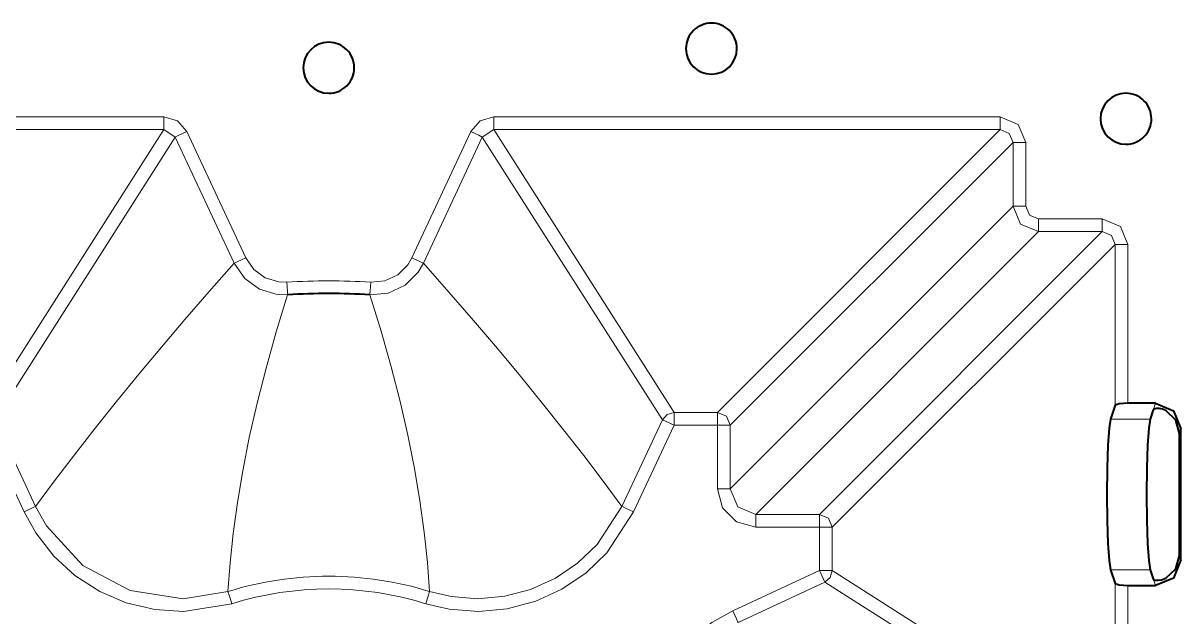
# Model space of a CAD drawing. Header units: millimetres. Extents: x 0 to 2941, y -405 to 1422.
# Drawn here: x 170.1 to 260.9, y 371.6 to 418.2 of the extents above; entities that cross this region are included whole.
import ezdxf

# ---------------------------------------------------------------- set-up
doc = ezdxf.new("R2010")
doc.units = ezdxf.units.MM
doc.layers.add('FINE', color=9, linetype='Continuous')
doc.layers.add('OUTLINE', color=7, linetype='Continuous')

msp = doc.modelspace()

# ---------------------------------------------------------------- linework, layer by layer
at = {"layer": 'FINE', "lineweight": 9}
for p, q in [((207.008, 410.835), (246.715, 410.835)), ((181.126, 409.837), (141.418, 409.837)), ((167, 387.665), (181.126, 409.837)), ((182.03, 409.26), (181.126, 409.837)), ((182.935, 409.682), (187.553, 399.779)), ((200.58, 399.779), (205.198, 409.682)), ((207.008, 409.837), (206.103, 409.26)), ((207.008, 409.837), (221.133, 387.665)), ((246.715, 409.837), (207.008, 409.837)), ((224.543, 387.665), (246.715, 409.837)), ((182.03, 409.26), (167.905, 387.089)), ((186.648, 399.357), (182.03, 409.26)), ((206.103, 409.26), (201.485, 399.357)), ((220.228, 387.089), (206.103, 409.26)), ((247.713, 408.838), (225.541, 386.667)), ((247.713, 403.834), (247.713, 408.838)), ((248.711, 408.838), (248.711, 403.834)), ((225.541, 381.662), (247.713, 403.834)), ((249.71, 402.835), (254.715, 402.835)), ((249.71, 401.837), (227.538, 379.665)), ((232.543, 379.665), (254.715, 401.837)), ((255.713, 400.839), (233.541, 378.667)), ((255.713, 388.215), (255.713, 400.839)), ((256.711, 400.839), (256.711, 388.381)), ((221.133, 387.665), (224.543, 387.665)), ((258.732, 387.897), (258.888, 388.381)), ((167.905, 387.089), (171.078, 380.284)), ((217.055, 380.284), (220.228, 387.089)), ((255.362, 387.14), (258.468, 387.14)), ((170.173, 379.863), (167, 386.667)), ((224.543, 381.662), (224.543, 386.667)), ((225.541, 386.667), (225.541, 381.662)), ((260.871, 386.371), (260.758, 386.018)), ((227.538, 379.665), (232.543, 379.665)), ((232.543, 375.257), (232.543, 378.667)), ((233.541, 378.667), (233.541, 375.257)), ((260.758, 376.444), (260.871, 376.091)), ((225.739, 372.084), (232.543, 375.257)), ((233.541, 375.257), (255.713, 361.132)), ((258.468, 375.322), (255.362, 375.322)), ((232.965, 374.352), (226.161, 371.179)), ((255.137, 360.227), (232.965, 374.352)), ((255.713, 361.132), (255.713, 374.247)), ((256.711, 374.08), (256.711, 361.132)), ((258.888, 374.08), (258.732, 374.565))]:
    msp.add_line(p, q, dxfattribs=at)
for points in [[(141.418, 410.835), (181.126, 410.835), (182.198, 410.523), (182.935, 409.682)], [(181.126, 409.837), (181.126, 410.149), (181.126, 410.835)], [(205.198, 409.682), (205.935, 410.523), (207.008, 410.835)], [(207.008, 409.837), (207.008, 410.149), (207.008, 410.835)], [(246.715, 409.837), (246.715, 410.149), (246.715, 410.835)], [(246.715, 410.835), (248.127, 410.251), (248.711, 408.838)], [(182.03, 409.26), (182.313, 409.392), (182.935, 409.682)], [(206.103, 409.26), (205.82, 409.392), (205.198, 409.682)], [(247.713, 408.838), (247.422, 409.546), (246.715, 409.837)], [(247.713, 408.838), (248.025, 408.838), (248.711, 408.838)], [(247.713, 403.834), (248.025, 403.834), (248.711, 403.834)], [(249.71, 401.837), (248.299, 402.423), (247.713, 403.834)], [(248.711, 403.834), (249.004, 403.128), (249.71, 402.835)], [(249.71, 401.837), (249.71, 402.149), (249.71, 402.835)], [(254.715, 401.837), (254.715, 402.149), (254.715, 402.835)], [(254.715, 402.835), (256.127, 402.251), (256.711, 400.839)], [(255.713, 400.839), (255.422, 401.546), (254.715, 401.837), (249.71, 401.837)], [(255.713, 400.839), (256.025, 400.839), (256.711, 400.839)], [(186.648, 399.357), (186.732, 399.396), (186.931, 399.489), (187.218, 399.623), (187.553, 399.779)], [(187.553, 399.779), (188.186, 398.863), (189.087, 398.209), (190.153, 397.89), (190.776, 397.872)], [(197.357, 397.872), (198.464, 397.986), (199.471, 398.46), (200.264, 399.241), (200.58, 399.779)], [(201.485, 399.357), (201.402, 399.396), (201.202, 399.489), (200.915, 399.623), (200.58, 399.779)], [(171.078, 380.284), (172.57, 382.297), (174.125, 384.341), (175.744, 386.416), (177.426, 388.522), (179.172, 390.66), (180.949, 392.789), (182.788, 394.948), (184.687, 397.138), (186.648, 399.357)], [(190.842, 396.876), (190.031, 396.899), (188.644, 397.315), (187.472, 398.166), (186.648, 399.357)], [(201.485, 399.357), (201.074, 398.657), (200.042, 397.642), (198.731, 397.025), (197.291, 396.876)], [(201.485, 399.357), (203.481, 397.098), (205.413, 394.869), (207.282, 392.672), (209.088, 390.506), (210.829, 388.371), (212.478, 386.304), (214.065, 384.268), (215.591, 382.261), (217.055, 380.284)], [(190.842, 396.876), (190.836, 396.968), (190.822, 397.187), (190.801, 397.504), (190.776, 397.872)], [(197.291, 396.876), (197.297, 396.968), (197.311, 397.187), (197.332, 397.504), (197.357, 397.872)], [(190.842, 396.876), (189.947, 393.972), (189.148, 391.136), (188.443, 388.373), (187.834, 385.683), (187.319, 383.071), (186.902, 380.583), (186.572, 378.175), (186.326, 375.85), (186.163, 373.611)], [(201.97, 373.611), (201.803, 375.891), (201.551, 378.261), (201.211, 380.716), (200.781, 383.255), (200.259, 385.873), (199.654, 388.519), (198.959, 391.237), (198.171, 394.023), (197.291, 396.876)], [(220.228, 387.089), (220.597, 387.508), (221.133, 387.665)], [(221.133, 386.667), (221.133, 387.353), (221.133, 387.665)], [(224.543, 386.667), (224.543, 387.353), (224.543, 387.665)], [(224.543, 387.665), (225.248, 387.371), (225.541, 386.667)], [(221.133, 386.667), (220.511, 386.957), (220.228, 387.089)], [(224.543, 386.667), (221.133, 386.667), (217.96, 379.863)], [(224.543, 386.667), (225.229, 386.667), (225.541, 386.667)], [(232.543, 378.667), (227.538, 378.667), (226.04, 379.068), (224.944, 380.163), (224.543, 381.662)], [(224.543, 381.662), (225.229, 381.662), (225.541, 381.662)], [(225.541, 381.662), (226.124, 380.248), (227.538, 379.665)], [(170.173, 379.863), (170.508, 380.019), (170.795, 380.153), (170.995, 380.246), (171.078, 380.284)], [(186.46, 372.657), (182.672, 372.049), (180.428, 372.197), (178.177, 372.736), (176.11, 373.618), (174.166, 374.871), (172.508, 376.388), (171.087, 378.213), (170.173, 379.863)], [(171.078, 380.284), (171.925, 378.756), (174.776, 375.66), (178.492, 373.682), (182.655, 373.046), (186.163, 373.611)], [(217.96, 379.863), (215.863, 376.651), (214.244, 375.09), (212.332, 373.787), (210.288, 372.851), (208.054, 372.254), (205.816, 372.047), (203.51, 372.224), (201.674, 372.657)], [(201.97, 373.611), (203.671, 373.209), (205.746, 373.045), (207.88, 373.236), (209.892, 373.769), (211.842, 374.656), (213.566, 375.825), (215.113, 377.309), (217.055, 380.284)], [(217.96, 379.863), (217.625, 380.019), (217.338, 380.153), (217.138, 380.246), (217.055, 380.284)], [(227.538, 378.667), (227.538, 379.353), (227.538, 379.665)], [(232.543, 378.667), (232.543, 379.353), (232.543, 379.665)], [(232.543, 379.665), (233.248, 379.372), (233.541, 378.667)], [(232.543, 378.667), (233.229, 378.667), (233.541, 378.667)], [(232.543, 375.257), (233.229, 375.257), (233.541, 375.257)], [(232.543, 375.257), (232.833, 374.634), (232.965, 374.352)], [(233.541, 375.257), (233.384, 374.72), (232.965, 374.352)], [(186.46, 372.657), (186.35, 373.01), (186.256, 373.313), (186.19, 373.523), (186.163, 373.611)], [(201.674, 372.657), (201.783, 373.01), (201.878, 373.313), (201.943, 373.523), (201.97, 373.611)], [(218.533, 355.797), (217.925, 359.585), (218.073, 361.829), (218.612, 364.079), (219.494, 366.147), (220.747, 368.091), (222.264, 369.749), (224.089, 371.17), (225.739, 372.084)], [(225.739, 372.084), (225.895, 371.749), (226.029, 371.462), (226.122, 371.262), (226.161, 371.179)]]:
    msp.add_lwpolyline(points, dxfattribs=at)
for points in [[(197.357, 397.872, 0.03306), (190.776, 397.872)], [(201.97, 373.611, 0.151876), (186.163, 373.611)], [(201.674, 372.657, 0.151863), (186.459, 372.657)]]:
    msp.add_lwpolyline(points, format="xyb", dxfattribs=at)
at = {"layer": 'OUTLINE', "lineweight": 40}
for p, q in [((255.713, 388.215), (255.362, 387.14)), ((258.888, 388.381), (256.711, 388.381)), ((258.701, 387.862), (258.468, 387.14)), ((258.732, 387.897), (258.701, 387.862)), ((260.871, 376.091), (260.871, 386.371)), ((255.362, 375.322), (255.713, 374.247)), ((258.468, 375.322), (258.701, 374.599)), ((256.711, 374.08), (258.888, 374.08)), ((258.701, 374.599), (258.732, 374.565))]:
    msp.add_line(p, q, dxfattribs=at)
for points in [[(222.067, 416.19, 0.414201), (224.067, 414.19, 0.414201), (226.067, 416.19, 0.414226), (224.067, 418.19, 0.414226)], [(192.067, 414.69, 0.414176), (194.067, 412.69, 0.414251), (196.067, 414.69, 0.414226), (194.067, 416.69, 0.414201)], [(254.567, 410.691, 0.414176), (256.567, 408.69, 0.414251), (258.567, 410.691, 0.414226), (256.567, 412.69, 0.414201)]]:
    msp.add_lwpolyline(points, format="xyb", close=True, dxfattribs=at)
msp.add_lwpolyline([(197.291, 396.876, 0.033056), (190.842, 396.876)], format="xyb", dxfattribs=at)
for points in [[(256.711, 388.381), (256.025, 388.333), (255.713, 388.215)], [(259.699, 387.798), (259.43, 387.909), (259.165, 387.96), (258.951, 387.96), (258.789, 387.925), (258.732, 387.897)], [(258.888, 388.381), (260.291, 387.794), (260.871, 386.371)], [(260.758, 376.444), (260.758, 386.018), (260.473, 387.059), (259.699, 387.798)], [(255.362, 387.14), (255.249, 386.427), (255.157, 385.088), (255.097, 383.283), (255.077, 381.231), (255.097, 379.179), (255.157, 377.374), (255.249, 376.035), (255.362, 375.322)], [(258.468, 387.14), (258.357, 386.427), (258.266, 385.088), (258.207, 383.283), (258.186, 381.231), (258.207, 379.179), (258.266, 377.374), (258.357, 376.035), (258.468, 375.322)], [(260.871, 376.091), (260.291, 374.668), (258.888, 374.08)], [(259.699, 374.664), (260.473, 375.403), (260.758, 376.444)], [(255.713, 374.247), (256.025, 374.128), (256.711, 374.08)], [(258.732, 374.565), (258.865, 374.515), (259.092, 374.497), (259.365, 374.535), (259.627, 374.628), (259.699, 374.664)]]:
    msp.add_lwpolyline(points, dxfattribs=at)

doc.saveas('drawing.dxf')
